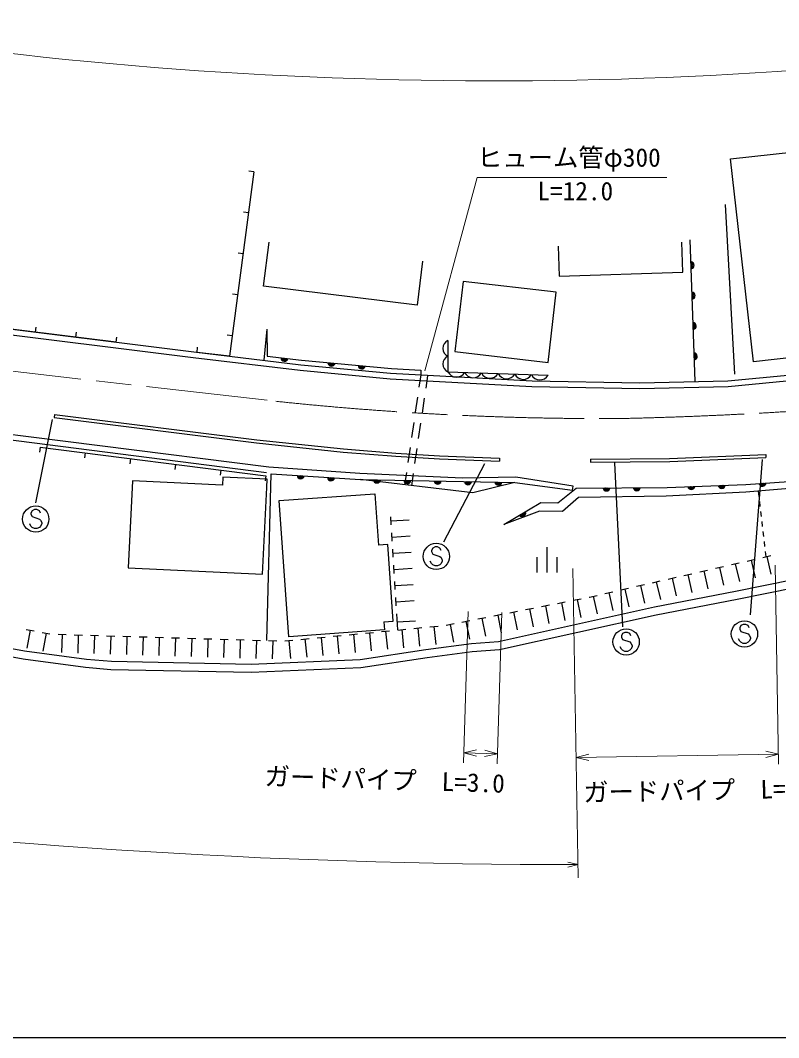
# Model space of a CAD drawing. Units: millimetres, scale not verified. Extents: x 40000 to 680000, y 20000 to 380000.
# Drawn here: x 275272 to 350152, y 205000 to 305487 of the extents above; entities that cross this region are included whole.
import ezdxf
from ezdxf.enums import TextEntityAlignment as Align

# ---------------------------------------------------------------- set-up
doc = ezdxf.new("R2010")
doc.units = ezdxf.units.MM
doc.header["$LTSCALE"] = 1000
doc.linetypes.add('CHAIN', pattern=[18.5, 12, -1.5, 3.5, -1.5])
for name, color, linetype, lineweight in [('M-BGD', 7, 'Continuous', 25), ('M-BMK', 2, 'CHAIN', 13), ('M-STR-HTXT', 7, 'Continuous', 13), ('M-STR-STRC', 7, 'Continuous', 25), ('M-TTL-BAND', 7, 'Continuous', 25)]:
    doc.layers.add(name, color=color, linetype=linetype, lineweight=lineweight)
doc.styles.add('ＭＳ ゴシック', font='')
doc.styles.get('ＭＳ ゴシック').set_extended_font_data('MS Gothic')

msp = doc.modelspace()

# ---------------------------------------------------------------- linework, layer by layer
at = {"layer": 'M-BGD'}
for p, q in [((298340, 290508), (297845, 290573)), ((297804, 286464), (297309, 286529)), ((345825, 270552), (344913, 287285)), ((341903, 269808), (341419, 283802)), ((297268, 282420), (296773, 282485)), ((328374, 283173), (328473, 280211)), ((314981, 281696), (314442, 277355)), ((284725, 273689), (245017, 278646)), ((296732, 278376), (296236, 278441)), ((276784, 274680), (276846, 275176)), ((280754, 274185), (280816, 274681)), ((296196, 274332), (295700, 274397)), ((299628, 274983), (299305, 271906)), ((284725, 273689), (284787, 274185)), ((292717, 272693), (292776, 273189)), ((314811, 270464), (314632, 269242)), ((315475, 270367), (315296, 269145)), ((314487, 268253), (314270, 266769)), ((315151, 268156), (314934, 266672)), ((278641, 266561), (278604, 266263)), ((314125, 265779), (313907, 264295)), ((314789, 265682), (314571, 264198)), ((277225, 263318), (277162, 262822)), ((277225, 263318), (299510, 260493)), ((313762, 263306), (313545, 261822)), ((281682, 262753), (281619, 262257)), ((314426, 263209), (314209, 261724)), ((348890, 262600), (348902, 262300)), ((286139, 262188), (286076, 261692)), ((290596, 261623), (290533, 261127)), ((322596, 262240), (322584, 261940)), ((331576, 262140), (331579, 261840)), ((295053, 261058), (294990, 260562)), ((299510, 260493), (299448, 259997)), ((299510, 260493), (299448, 259997)), ((299605, 244222), (300039, 260705)), ((313400, 260832), (313221, 259611)), ((314064, 260735), (313885, 259513)), ((324096, 259836), (329803, 259067)), ((329803, 259067), (329877, 259485)), ((348137, 258978), (348195, 258470)), ((348253, 257974), (348310, 257477)), ((311897, 255648), (311846, 256447)), ((348367, 256980), (348425, 256484)), ((311871, 256047), (313668, 256160)), ((348482, 255987), (348539, 255490)), ((311997, 254051), (311947, 254850)), ((311972, 254451), (313768, 254563)), ((348596, 254993), (348654, 254497)), ((312097, 252455), (312047, 253253)), ((327260, 253459), (327260, 250959)), ((348711, 254000), (348768, 253503)), ((312072, 252854), (313869, 252967)), ((326260, 252459), (326260, 250959)), ((328260, 252459), (328260, 250959)), ((347040, 252078), (347819, 252256)), ((348599, 252434), (349379, 252613)), ((348825, 253007), (348884, 252499)), ((348989, 252523), (349390, 250769)), ((312197, 250858), (312147, 251656)), ((312172, 251257), (313969, 251370)), ((343920, 251365), (344700, 251543)), ((344310, 251454), (344711, 249699)), ((345480, 251721), (346260, 251899)), ((345870, 251810), (346271, 250056)), ((347430, 252167), (347831, 250412)), ((339241, 250295), (340021, 250473)), ((339631, 250384), (340032, 248629)), ((340801, 250651), (341580, 250830)), ((341190, 250741), (341592, 248986)), ((342360, 251008), (343140, 251186)), ((342750, 251097), (343151, 249342)), ((312298, 249261), (312248, 250059)), ((312273, 249660), (314069, 249773)), ((334561, 249225), (335341, 249403)), ((334951, 249314), (335353, 247560)), ((336121, 249582), (336901, 249760)), ((336511, 249671), (336912, 247916)), ((337681, 249938), (338461, 250117)), ((338071, 250027), (338472, 248273)), ((312398, 247664), (312348, 248462)), ((329872, 248206), (330657, 248359)), ((330264, 248282), (330610, 246516)), ((331442, 248513), (331463, 248517)), ((331463, 248517), (332222, 248690)), ((331842, 248604), (332244, 246849)), ((333002, 248869), (333782, 249047)), ((333392, 248958), (333793, 247203)), ((312373, 248063), (314169, 248176)), ((325161, 247284), (325946, 247438)), ((325553, 247361), (325899, 245594)), ((326731, 247591), (327516, 247745)), ((327124, 247668), (327469, 245902)), ((328301, 247898), (329086, 248052)), ((328694, 247975), (329039, 246209)), ((312549, 245269), (312448, 246866)), ((318880, 246056), (319665, 246209)), ((320450, 246363), (321235, 246517)), ((320843, 246440), (321188, 244673)), ((322020, 246670), (322805, 246824)), ((322413, 246747), (322758, 244980)), ((323591, 246977), (324376, 247131)), ((323983, 247054), (324329, 245287)), ((275839, 245318), (276626, 245174)), ((276233, 245246), (275909, 243475)), ((310942, 245113), (311738, 245190)), ((312498, 246067), (314295, 246180)), ((312535, 245267), (313331, 245344)), ((312933, 245306), (313106, 243514)), ((314127, 245421), (314924, 245498)), ((314525, 245460), (314699, 243668)), ((315720, 245575), (316516, 245652)), ((316118, 245614), (316291, 243822)), ((317310, 245749), (318095, 245902)), ((317702, 245826), (318048, 244059)), ((319272, 246133), (319618, 244366)), ((277413, 245030), (278200, 244887)), ((277807, 244959), (277483, 243188)), ((278997, 244842), (279797, 244818)), ((279397, 244830), (279343, 243031)), ((280597, 244794), (281396, 244770)), ((280997, 244782), (280942, 242983)), ((282196, 244746), (282996, 244722)), ((282596, 244734), (282542, 242935)), ((283795, 244698), (284595, 244674)), ((284195, 244686), (284141, 242886)), ((285395, 244650), (286194, 244626)), ((285794, 244638), (285740, 242838)), ((286994, 244601), (287794, 244577)), ((287394, 244589), (287340, 242790)), ((288593, 244553), (289393, 244529)), ((288993, 244541), (288939, 242742)), ((290192, 244505), (290992, 244481)), ((290592, 244493), (290538, 242694)), ((291792, 244457), (292591, 244433)), ((292192, 244445), (292137, 242646)), ((293391, 244409), (294191, 244385)), ((293791, 244397), (293737, 242598)), ((294990, 244361), (295790, 244337)), ((295390, 244349), (295336, 242550)), ((296590, 244313), (297389, 244289)), ((296989, 244301), (296935, 242501)), ((298189, 244265), (298988, 244240)), ((298589, 244253), (298534, 242453)), ((299788, 244216), (300588, 244192)), ((300188, 244204), (300134, 242405)), ((301387, 244190), (302183, 244267)), ((301785, 244228), (301958, 242437)), ((302979, 244344), (303776, 244421)), ((303377, 244382), (303551, 242590)), ((304572, 244498), (305368, 244575)), ((304970, 244536), (305143, 242744)), ((306164, 244652), (306961, 244729)), ((306563, 244690), (306736, 242898)), ((307757, 244805), (308553, 244882)), ((308155, 244844), (308328, 243052)), ((309350, 244959), (310146, 245036)), ((309748, 244998), (309921, 243206)), ((311340, 245152), (311513, 243360))]:
    msp.add_line(p, q, dxfattribs=at)
for points in [[(371847, 274488), (347673, 271761), (345413, 291796), (353821, 292744), (354017, 291005), (355356, 291156), (355520, 289700), (357209, 289890), (357793, 284718), (363891, 285406), (364012, 284329), (368902, 284880), (369343, 280966), (371094, 281163)], [(318182, 272770), (327379, 271703), (328182, 278622), (318985, 279689)]]:
    msp.add_lwpolyline(points, close=True, dxfattribs=at)
for points in [[(162093, 291658), (171710, 289515), (187244, 286462), (198228, 284569), (210264, 282627), (227167, 280320), (292321, 272186), (302899, 270923), (311797, 270076), (325781, 269322), (336445, 269134), (345153, 269332), (357000, 270465), (363137, 271234), (372820, 272741), (381395, 276157), (394474, 278824)], [(162213, 292195), (171823, 290054), (187344, 287003), (198318, 285112), (210345, 283171), (227238, 280865), (292387, 272732), (302957, 271470), (311838, 270624), (325801, 269872), (336444, 269684), (345121, 269881), (356940, 271012), (363060, 271779), (372674, 273275), (381237, 276686), (394364, 279363)], [(298340, 290508), (295928, 272310), (292717, 272693)], [(314442, 277355), (299293, 279238), (299833, 283579)], [(328473, 280211), (340684, 280619), (340585, 283581)], [(299628, 274983), (299659, 272325), (303049, 271907), (311932, 271101), (314831, 270944), (314811, 270464)], [(317494, 273848), (317494, 270772), (327397, 270443)], [(323023, 255673), (326672, 257862), (328344, 257815), (330169, 259272), (339131, 259352), (346915, 259650), (359180, 260498), (387877, 264853), (411560, 268274), (411572, 264399)], [(411572, 264399), (411262, 265072), (411183, 267693), (387909, 264256), (359408, 259940), (346915, 258873), (339052, 258496), (330373, 258355), (328804, 256974), (326528, 256990), (323023, 255673)], [(278641, 266561), (298637, 264058), (307192, 263147), (312363, 262747), (316664, 262475), (322596, 262240)], [(329877, 259485), (324206, 260354), (318948, 260262), (308794, 260717), (299801, 261345), (266396, 265569), (266328, 265087), (299570, 260829)], [(278604, 266263), (298603, 263760), (307165, 262848), (312342, 262448), (316648, 262175), (322584, 261940)], [(243324, 247866), (249751, 246975), (257053, 245519), (262914, 244409), (270308, 243372), (275562, 242407), (281718, 241602), (284216, 241373), (298064, 241105), (308899, 241547), (315433, 242541), (319898, 243149), (322592, 243340), (338046, 246775), (346043, 248304), (360550, 251253), (365732, 252655), (372765, 255052), (375153, 255455), (384349, 257860), (392409, 259531), (399024, 260586), (411668, 262346)], [(243434, 248659), (249885, 247764), (257206, 246305), (263044, 245198), (270436, 244162), (275686, 243197), (281807, 242397), (284260, 242172), (298056, 241905), (308822, 242344), (315319, 243333), (319816, 243945), (322476, 244134), (337884, 247559), (345888, 249089), (360366, 252032), (365498, 253421), (372568, 255830), (374985, 256238), (384166, 258639), (392264, 260318), (398911, 261378), (411592, 262979)], [(331576, 262140), (339386, 262219), (348890, 262600)], [(331579, 261840), (339394, 261919), (348902, 262300)], [(299610, 259359), (299648, 260161), (295273, 260370), (295235, 259568)], [(300039, 260705), (308864, 260119), (324096, 259836)], [(295235, 259568), (286332, 259995), (285921, 251402)], [(285921, 251402), (299198, 250767), (299610, 259359)], [(324096, 259836), (319949, 258826), (308864, 260119)], [(301768, 244601), (300817, 258059), (310279, 258728), (310638, 253658)], [(311173, 246088), (312086, 246152), (311551, 253723), (310638, 253658)], [(311173, 246088), (311231, 245270), (301768, 244601)]]:
    msp.add_lwpolyline(points, dxfattribs=at)
for centre, radius, start, end in [((341452, 281301), 354, 280.77641, 83.18159), ((341452, 281301), 283, 283.00045, 80.95755), ((341452, 281301), 212, 286.74677, 77.21122), ((341452, 281301), 142, 294.4585, 69.49949), ((341452, 281301), 100, 304.77617, 59.18183), ((341555, 278302), 354, 280.77641, 83.18159), ((341555, 278302), 283, 283.00045, 80.95755), ((341555, 278302), 212, 286.74677, 77.21122), ((341555, 278302), 142, 294.4585, 69.49949), ((341555, 278302), 100, 304.77617, 59.18183), ((341659, 275304), 354, 280.77641, 83.18159), ((341659, 275304), 283, 283.00045, 80.95755), ((341659, 275304), 212, 286.74677, 77.21122), ((341659, 275304), 142, 294.4585, 69.49949), ((341659, 275304), 100, 304.77617, 59.18183), ((317836, 273079), 841, 113.93796, 246.06204), ((341762, 272306), 354, 280.77641, 83.18159), ((341762, 272306), 283, 283.00045, 80.95755), ((341762, 272306), 212, 286.74677, 77.21122), ((341762, 272306), 142, 294.4585, 69.49949), ((341762, 272306), 100, 304.77617, 59.18183), ((301361, 272170), 354, 181.75947, 344.16465), ((301361, 272170), 283, 183.98351, 341.94061), ((301361, 272170), 212, 187.72984, 338.19428), ((301361, 272170), 142, 195.44156, 330.48255), ((301361, 272170), 100, 205.75923, 320.16489), ((306002, 271693), 354, 183.61515, 346.02033), ((306002, 271693), 283, 185.83919, 343.79629), ((306002, 271693), 212, 189.58552, 340.04997), ((306002, 271693), 142, 197.29725, 332.33824), ((306002, 271693), 100, 207.61491, 322.02057), ((308990, 271422), 354, 183.61515, 346.02033), ((308990, 271422), 283, 185.83919, 343.79629), ((308990, 271422), 212, 189.58552, 340.04997), ((308990, 271422), 142, 197.29725, 332.33824), ((308990, 271422), 100, 207.61491, 322.02057), ((317836, 271541), 841, 113.93796, 246.06204), ((318334, 271176), 932, 205.70109, 330.48666), ((319984, 271121), 932, 205.70109, 330.48666), ((321635, 271066), 932, 205.70109, 330.48666), ((323285, 271012), 932, 205.70109, 330.48666), ((324936, 270957), 932, 205.70109, 330.48666), ((326587, 270902), 932, 205.70109, 330.48666), ((302959, 260565), 354, 184.99912, 347.40429), ((302959, 260565), 283, 187.22315, 345.18026), ((302959, 260565), 212, 190.96948, 341.43393), ((302959, 260565), 142, 198.68121, 333.7222), ((302959, 260565), 100, 208.99887, 323.40454), ((305952, 260366), 354, 184.99912, 347.40429), ((305952, 260366), 283, 187.22315, 345.18026), ((305952, 260366), 212, 190.96948, 341.43393), ((305952, 260366), 142, 198.68121, 333.7222), ((305952, 260366), 100, 208.99887, 323.40454), ((310482, 260143), 354, 187.73486, 350.14004), ((310482, 260143), 283, 189.9589, 347.916), ((310482, 260143), 212, 193.70522, 344.16967), ((310482, 260143), 142, 201.41695, 336.45794), ((310482, 260143), 100, 211.73462, 326.14028), ((313482, 260087), 354, 187.73486, 350.14004), ((313482, 260087), 283, 189.9589, 347.916), ((313482, 260087), 212, 193.70522, 344.16967), ((313482, 260087), 142, 201.41695, 336.45794), ((313482, 260087), 100, 211.73462, 326.14028), ((316481, 260032), 354, 187.73486, 350.14004), ((316481, 260032), 283, 189.9589, 347.916), ((316481, 260032), 212, 193.70522, 344.16967), ((316481, 260032), 142, 201.41695, 336.45794), ((316481, 260032), 100, 211.73462, 326.14028), ((319481, 259976), 354, 187.73486, 350.14004), ((319481, 259976), 283, 189.9589, 347.916), ((319481, 259976), 212, 193.70522, 344.16967), ((319481, 259976), 142, 201.41695, 336.45794), ((319481, 259976), 100, 211.73462, 326.14028), ((322480, 259920), 354, 187.73486, 350.14004), ((322480, 259920), 283, 189.9589, 347.916), ((322480, 259920), 212, 193.70522, 344.16967), ((322480, 259920), 142, 201.41695, 336.45794), ((322480, 259920), 100, 211.73462, 326.14028), ((333150, 259353), 354, 189.30747, 351.71265), ((333150, 259353), 283, 191.53151, 349.48861), ((333150, 259353), 212, 195.27784, 345.74229), ((333150, 259353), 142, 202.98957, 338.03056), ((333150, 259353), 100, 213.30723, 327.71289), ((336149, 259379), 354, 189.30747, 351.71265), ((336149, 259379), 283, 191.53151, 349.48861), ((336149, 259379), 212, 195.27784, 345.74229), ((336149, 259379), 142, 202.98957, 338.03056), ((336149, 259379), 100, 213.30723, 327.71289), ((341522, 259498), 354, 190.99114, 353.39631), ((341522, 259498), 283, 193.21518, 351.17228), ((341522, 259498), 212, 196.9615, 347.42595), ((341522, 259498), 142, 204.67323, 339.71422), ((341522, 259498), 100, 214.99089, 329.39656), ((344520, 259612), 354, 190.99114, 353.39631), ((344520, 259612), 283, 193.21518, 351.17228), ((344520, 259612), 212, 196.9615, 347.42595), ((344520, 259612), 142, 204.67323, 339.71422), ((344520, 259612), 100, 214.99089, 329.39656), ((348555, 259818), 354, 192.75015, 355.15532), ((348555, 259818), 283, 194.97418, 352.93128), ((348555, 259818), 212, 198.72051, 349.18496), ((348555, 259818), 142, 206.43224, 341.47323), ((348555, 259818), 100, 216.7499, 331.15557), ((324820, 256814), 354, 219.76117, 22.16635), ((324820, 256814), 283, 221.98521, 19.94231), ((324820, 256814), 212, 225.73153, 16.19598), ((324820, 256814), 142, 233.44326, 8.48425), ((324820, 256814), 100, 243.76092, 358.16659)]:
    msp.add_arc(centre, radius, start, end, dxfattribs=at)
at = {"layer": 'M-BMK'}
msp.add_line((269332, 271415), (300499, 267859), dxfattribs=at)
for centre, radius, start, end in [((332747, 571306), 305155, 263.93386, 270.37646), ((324978, 690148), 424104, 271.32055, 275.73456)]:
    msp.add_arc(centre, radius, start, end, dxfattribs=at)
at = {"layer": 'M-STR-HTXT'}
for p, q in [((315213, 270865), (320372, 289974)), ((320372, 289974), (339122, 289974)), ((329843, 251338), (330366, 220773)), ((349807, 251681), (350144, 232017)), ((319504, 247089), (319030, 232143)), ((322821, 246984), (322346, 232038)), ((319061, 233143), (320321, 233416)), ((319061, 233143), (322378, 233038)), ((319061, 233143), (320301, 232791)), ((322378, 233038), (321138, 233390)), ((350127, 233017), (348872, 233308)), ((322378, 233038), (321118, 232765)), ((330162, 232675), (350127, 233017)), ((330162, 232675), (331407, 233008)), ((330162, 232675), (331418, 232383)), ((350127, 233017), (348883, 232683)), ((330344, 222098), (329344, 222347)), ((330344, 222098), (329344, 221847))]:
    msp.add_line(p, q, dxfattribs=at)
for centre, radius, start, end in [((321987, 719717), 420215, 260.31817, 279.53273), ((329675, 914167), 692070, 254.95371, 270.05538)]:
    msp.add_arc(centre, radius, start, end, dxfattribs=at)
at = {"layer": 'M-STR-STRC'}
for p, q in [((278407, 266053), (276775, 257841)), ((321120, 261695), (317049, 253939)), ((334776, 245590), (333986, 261778)), ((348516, 262094), (347331, 246775)), ((276438, 257054), (276320, 256817)), ((276320, 256817), (276320, 256699)), ((276320, 256699), (276438, 256463)), ((276674, 257172), (276438, 257054)), ((276438, 256463), (277147, 256226)), ((276911, 257172), (276674, 257172)), ((277147, 257054), (276911, 257172)), ((277265, 256817), (277147, 257054)), ((276320, 255517), (276202, 255754)), ((276438, 255399), (276320, 255517)), ((276674, 255281), (276438, 255399)), ((276911, 255281), (276674, 255281)), ((277147, 255399), (276911, 255281)), ((277147, 256226), (277265, 256108)), ((277265, 255517), (277147, 255399)), ((277265, 256108), (277383, 255872)), ((277383, 255754), (277265, 255517)), ((277383, 255872), (277383, 255754)), ((315992, 253362), (315874, 253126)), ((316229, 253480), (315992, 253362)), ((316465, 253480), (316229, 253480)), ((316701, 253362), (316465, 253480)), ((316820, 253126), (316701, 253362)), ((315874, 253126), (315874, 253008)), ((315874, 253008), (315992, 252771)), ((315992, 252771), (316701, 252535)), ((316701, 252535), (316820, 252417)), ((316820, 252417), (316938, 252180)), ((315874, 251826), (315756, 252062)), ((315992, 251708), (315874, 251826)), ((316229, 251589), (315992, 251708)), ((316465, 251589), (316229, 251589)), ((316701, 251708), (316465, 251589)), ((316820, 251826), (316701, 251708)), ((316938, 252062), (316820, 251826)), ((316938, 252180), (316938, 252062)), ((346424, 245707), (346306, 245471)), ((346306, 245471), (346306, 245353)), ((346306, 245353), (346424, 245116)), ((346660, 245825), (346424, 245707)), ((346897, 245825), (346660, 245825)), ((347133, 245707), (346897, 245825)), ((347251, 245471), (347133, 245707)), ((334737, 244917), (334619, 244681)), ((334619, 244681), (334619, 244563)), ((334619, 244563), (334737, 244327)), ((334974, 245036), (334737, 244917)), ((334737, 244327), (335446, 244090)), ((335210, 245036), (334974, 245036)), ((335446, 244917), (335210, 245036)), ((335565, 244681), (335446, 244917)), ((346306, 244171), (346188, 244407)), ((346424, 245116), (347133, 244880)), ((347133, 244880), (347251, 244762)), ((347251, 244762), (347369, 244525)), ((347369, 244407), (347251, 244171)), ((347369, 244525), (347369, 244407)), ((334619, 243381), (334501, 243617)), ((334737, 243263), (334619, 243381)), ((334974, 243145), (334737, 243263)), ((335446, 243263), (335210, 243145)), ((335446, 244090), (335565, 243972)), ((335565, 243381), (335446, 243263)), ((335565, 243972), (335683, 243736)), ((335683, 243617), (335565, 243381)), ((335683, 243736), (335683, 243617)), ((346424, 244053), (346306, 244171)), ((346660, 243934), (346424, 244053)), ((346897, 243934), (346660, 243934)), ((347133, 244053), (346897, 243934)), ((347251, 244171), (347133, 244053)), ((335210, 243145), (334974, 243145))]:
    msp.add_line(p, q, dxfattribs=at)
for centre in [(276793, 256226), (316347, 252535), (335092, 244090), (346779, 244880)]:
    msp.add_circle(centre, 1300, dxfattribs=at)
at = {"layer": 'M-TTL-BAND'}
msp.add_line((40000, 205000), (579000, 205000), dxfattribs=at)

# ---------------------------------------------------------------- texts
at = {"layer": 'M-STR-HTXT', "style": 'ＭＳ ゴシック'}
msp.add_text('ヒューム管φ300', height=1833, dxfattribs=at).set_placement((320372, 290474), align=Align.BOTTOM_LEFT)
msp.add_text('L=12.0', height=1833, dxfattribs=at).set_placement((330070, 287157), align=Align.BOTTOM_CENTER)
for s, rotation, p in [('ガードパイプ  L=3.0', 358.182, (311207, 229010)), ('ガードパイプ  L=19.5', 0.982, (343365, 227976))]:
    msp.add_text(s, height=1833, rotation=rotation, dxfattribs=at).set_placement(p, align=Align.BOTTOM_CENTER)

doc.saveas('drawing.dxf')
